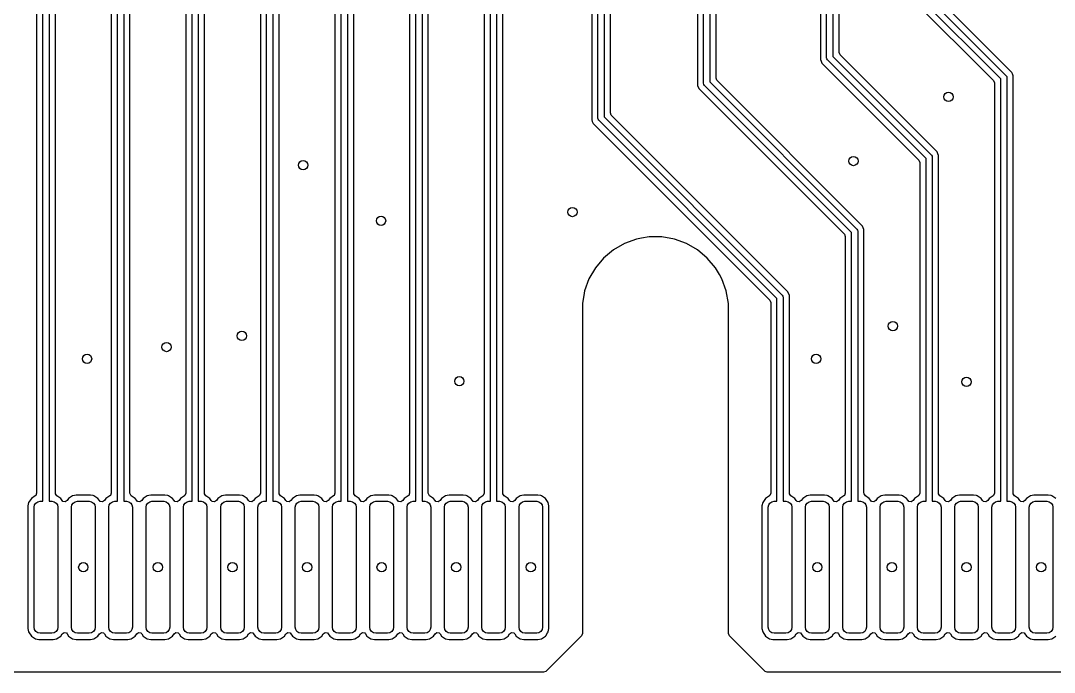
# Model space of a CAD drawing. Extents: x 114.9 to 199.6, y -137.1 to -76.7.
# Drawn here: x 155.62 to 172.25, y -137.15 to -126.67 of the extents above; entities that cross this region are included whole.
import ezdxf

# ---------------------------------------------------------------- set-up
doc = ezdxf.new("R2010")
doc.units = 0
doc.layers.add('BLACK', color=7, linetype='CONTINUOUS')

msp = doc.modelspace()

# ---------------------------------------------------------------- linework, layer by layer
at = {"layer": 'BLACK', "linetype": 'CONTINUOUS'}
for p, q in [((155.8795, -104.640065), (155.8795, -134.270767)), ((155.98, -134.4), (155.98, -104.67)), ((156.08, -104.69071), (156.08, -134.4)), ((156.1805, -134.270767), (156.1805, -104.752636)), ((157.0795, -105.290062), (157.0795, -134.270767)), ((157.18, -134.4), (157.18, -105.32)), ((157.28, -105.34071), (157.28, -134.4)), ((157.3805, -134.270767), (157.3805, -105.402635)), ((158.2795, -105.940062), (158.2795, -134.270767)), ((158.38, -134.4), (158.38, -105.97)), ((158.48, -105.99071), (158.48, -134.4)), ((158.5805, -134.270767), (158.5805, -106.052635)), ((159.4795, -106.520062), (159.4795, -134.270767)), ((159.58, -134.4), (159.58, -106.55)), ((159.68, -106.57071), (159.68, -134.4)), ((159.7805, -134.270767), (159.7805, -106.632635)), ((160.6795, -107.310061), (160.6795, -134.270767)), ((160.78, -134.4), (160.78, -107.34)), ((160.88, -107.36071), (160.88, -134.4)), ((160.9805, -134.270767), (160.9805, -107.422635)), ((161.8795, -108.130062), (161.8795, -134.270767)), ((161.98, -134.4), (161.98, -108.16)), ((162.08, -108.18071), (162.08, -134.4)), ((162.1805, -134.270767), (162.1805, -108.242636)), ((163.0795, -109.260062), (163.0795, -134.270767)), ((163.18, -134.4), (163.18, -109.29)), ((163.28, -109.31071), (163.28, -134.4)), ((163.3805, -134.270767), (163.3805, -109.372635)), ((164.8095, -109.350062), (164.8095, -128.269936)), ((164.91, -128.24), (164.91, -109.38)), ((165.01, -109.40071), (165.01, -128.21929)), ((168.4895, -109.340065), (168.4895, -127.299936)), ((168.59, -127.27), (168.59, -109.37)), ((168.69, -109.39071), (168.69, -127.249289)), ((165.1105, -128.157364), (165.1105, -109.462636)), ((166.5095, -109.440062), (166.5095, -127.709934)), ((166.61, -127.68), (166.61, -109.47)), ((166.71, -109.49071), (166.71, -127.659289)), ((166.8105, -127.597364), (166.8105, -109.552635)), ((168.7905, -127.187364), (168.7905, -109.452635)), ((170.11, -126.189289), (171.475356, -127.554645)), ((171.567588, -127.504749), (170.224852, -126.162012)), ((169.932413, -126.295254), (171.275148, -127.637987)), ((171.39, -127.61071), (170.024645, -126.245355)), ((168.804852, -127.222012), (168.7905, -127.187364)), ((170.367588, -128.784749), (168.804852, -127.222012)), ((168.4895, -127.299936), (168.49899, -127.322848)), ((168.49899, -127.322848), (168.512412, -127.355252)), ((168.512412, -127.355252), (168.512413, -127.355254)), ((168.512413, -127.355254), (170.075148, -128.917987)), ((168.593806, -127.289134), (168.59, -127.27)), ((168.604645, -127.305355), (168.593806, -127.289134)), ((170.19, -128.89071), (168.604645, -127.305355)), ((168.69, -127.249289), (170.275356, -128.834645)), ((171.475356, -127.554645), (171.486194, -127.570866)), ((171.577839, -127.529499), (171.567588, -127.504749)), ((171.57784, -127.529501), (171.577839, -127.529499)), ((171.590499, -127.560062), (171.57784, -127.529501)), ((166.5095, -127.709934), (166.509501, -127.709939)), ((166.509501, -127.709939), (166.51267, -127.717589)), ((166.51267, -127.717589), (166.512672, -127.717592)), ((166.512672, -127.717592), (166.532411, -127.76525)), ((166.613806, -127.699134), (166.61, -127.68)), ((166.624645, -127.715355), (166.613806, -127.699134)), ((168.99, -130.08071), (166.624645, -127.715355)), ((166.71, -127.659289), (169.075355, -130.024644)), ((166.824852, -127.632012), (166.8105, -127.597364)), ((169.167586, -129.974747), (166.824852, -127.632012)), ((171.275148, -127.637987), (171.2895, -127.672635)), ((171.2895, -127.672635), (171.2895, -134.270767)), ((171.39, -134.4), (171.39, -127.61071)), ((171.486194, -127.570866), (171.49, -127.59)), ((171.49, -127.59), (171.49, -134.4)), ((171.5905, -127.560066), (171.590499, -127.560062)), ((171.5905, -134.270767), (171.5905, -127.560066)), ((166.532411, -127.76525), (166.532414, -127.765255)), ((166.532414, -127.765255), (168.875148, -130.107987)), ((165.01, -128.21929), (167.875355, -131.084645)), ((165.124852, -128.192012), (165.1105, -128.157364)), ((167.967586, -131.034747), (165.124852, -128.192012)), ((164.8095, -128.269936), (164.81899, -128.292848)), ((164.81899, -128.292848), (164.832412, -128.325252)), ((164.832412, -128.325252), (164.832413, -128.325254)), ((164.832413, -128.325254), (167.675148, -131.167987)), ((164.913806, -128.259134), (164.91, -128.24)), ((164.924645, -128.275355), (164.913806, -128.259134)), ((167.79, -131.14071), (164.924645, -128.275355)), ((170.275356, -128.834645), (170.286194, -128.850866)), ((170.286194, -128.850866), (170.29, -128.87)), ((170.29, -128.87), (170.29, -134.4)), ((170.379042, -128.812404), (170.367588, -128.784749)), ((170.379043, -128.812407), (170.379042, -128.812404)), ((170.3905, -128.840064), (170.379043, -128.812407)), ((170.3905, -134.270767), (170.3905, -128.840064)), ((170.075148, -128.917987), (170.0895, -128.952635)), ((170.0895, -128.952635), (170.0895, -134.270767)), ((170.19, -134.4), (170.19, -128.89071)), ((169.075355, -130.024644), (169.086194, -130.040865)), ((169.086194, -130.040865), (169.086194, -130.040866)), ((169.086194, -130.040866), (169.09, -130.06)), ((169.167587, -129.974749), (169.167586, -129.974747)), ((169.190499, -130.030062), (169.167587, -129.974749)), ((169.1905, -130.030066), (169.190499, -130.030062)), ((169.1905, -134.270767), (169.1905, -130.030066)), ((165.529591, -130.185218), (165.336316, -130.255565)), ((165.529595, -130.185217), (165.529591, -130.185218)), ((165.529596, -130.185217), (165.529595, -130.185217)), ((165.610952, -130.170871), (165.529596, -130.185217)), ((165.732156, -130.1495), (165.610952, -130.170871)), ((165.732157, -130.1495), (165.732156, -130.1495)), ((165.937843, -130.1495), (165.732157, -130.1495)), ((166.140404, -130.185217), (165.937843, -130.1495)), ((166.140405, -130.185217), (166.140404, -130.185217)), ((166.140408, -130.185218), (166.140405, -130.185217)), ((166.333683, -130.255565), (166.140408, -130.185218)), ((168.875148, -130.107987), (168.8895, -130.142635)), ((168.8895, -130.142635), (168.8895, -134.270767)), ((168.99, -134.4), (168.99, -130.08071)), ((169.09, -130.06), (169.09, -134.4)), ((165.15819, -130.358405), (165.000621, -130.490621)), ((165.336308, -130.255569), (165.15819, -130.358405)), ((165.336316, -130.255565), (165.336308, -130.255569)), ((166.333691, -130.255569), (166.333683, -130.255565)), ((166.511809, -130.358405), (166.333691, -130.255569)), ((166.511813, -130.358408), (166.511809, -130.358405)), ((166.511814, -130.358409), (166.511813, -130.358408)), ((166.669379, -130.490621), (166.511814, -130.358409)), ((165.000621, -130.490621), (164.868405, -130.64819)), ((166.801591, -130.648186), (166.669379, -130.490621)), ((164.868405, -130.64819), (164.765569, -130.826308)), ((166.801594, -130.64819), (166.801591, -130.648186)), ((166.864386, -130.75695), (166.801594, -130.64819)), ((164.765565, -130.826316), (164.695218, -131.019591)), ((164.765569, -130.826308), (164.765565, -130.826316)), ((166.904434, -130.826315), (166.864386, -130.75695)), ((166.974783, -131.019596), (166.904434, -130.826315)), ((164.695217, -131.019596), (164.688903, -131.055405)), ((164.695218, -131.019591), (164.695217, -131.019595)), ((164.695217, -131.019595), (164.695217, -131.019596)), ((167.0105, -131.222157), (166.974783, -131.019596)), ((167.967587, -131.034749), (167.967586, -131.034747)), ((167.990499, -131.090062), (167.967587, -131.034749)), ((164.688903, -131.055405), (164.6595, -131.222156)), ((167.675148, -131.167987), (167.6895, -131.202635)), ((167.6895, -131.202635), (167.6895, -134.270767)), ((167.79, -134.4), (167.79, -131.14071)), ((167.875355, -131.084645), (167.886194, -131.100866)), ((167.886194, -131.100866), (167.89, -131.12)), ((167.89, -131.12), (167.89, -134.4)), ((167.9905, -131.090066), (167.990499, -131.090062)), ((167.9905, -134.270767), (167.9905, -131.090066)), ((164.6595, -131.222156), (164.6595, -136.525943)), ((167.0105, -131.222163), (167.0105, -131.222157)), ((167.0105, -136.525943), (167.0105, -131.222163)), ((155.79405, -134.354052), (155.750843, -134.418718)), ((155.857723, -134.311509), (155.79405, -134.354052)), ((155.865148, -134.305415), (155.857723, -134.311509)), ((155.8795, -134.270767), (155.865148, -134.305415)), ((156.181442, -134.280327), (156.1805, -134.270767)), ((156.202277, -134.311509), (156.181442, -134.280327)), ((156.265948, -134.354051), (156.202277, -134.311509)), ((156.289258, -134.388938), (156.265948, -134.354051)), ((156.394051, -134.354051), (156.370742, -134.388938)), ((156.458717, -134.310844), (156.394051, -134.354051)), ((156.458719, -134.310843), (156.458717, -134.310844)), ((156.45872, -134.310843), (156.458719, -134.310843)), ((156.486011, -134.305415), (156.45872, -134.310843)), ((156.515748, -134.2995), (156.486011, -134.305415)), ((156.744251, -134.2995), (156.515748, -134.2995)), ((156.744255, -134.2995), (156.744251, -134.2995)), ((156.789875, -134.308574), (156.744255, -134.2995)), ((156.801281, -134.310843), (156.789875, -134.308574)), ((156.865947, -134.35405), (156.801281, -134.310843)), ((156.889258, -134.388938), (156.865947, -134.35405)), ((156.994051, -134.354051), (156.970742, -134.388938)), ((157.057723, -134.311509), (156.994051, -134.354051)), ((157.065148, -134.305415), (157.057723, -134.311509)), ((157.0795, -134.270767), (157.065148, -134.305415)), ((157.381442, -134.280327), (157.3805, -134.270767)), ((157.402277, -134.311509), (157.381442, -134.280327)), ((157.465948, -134.354051), (157.402277, -134.311509)), ((157.489258, -134.388938), (157.465948, -134.354051)), ((157.594051, -134.354051), (157.570742, -134.388938)), ((157.658717, -134.310844), (157.594051, -134.354051)), ((157.658719, -134.310843), (157.658717, -134.310844)), ((157.65872, -134.310843), (157.658719, -134.310843)), ((157.686011, -134.305415), (157.65872, -134.310843)), ((157.715748, -134.2995), (157.686011, -134.305415)), ((157.944251, -134.2995), (157.715748, -134.2995)), ((157.944255, -134.2995), (157.944251, -134.2995)), ((157.989875, -134.308574), (157.944255, -134.2995)), ((158.001281, -134.310843), (157.989875, -134.308574)), ((158.065947, -134.35405), (158.001281, -134.310843)), ((158.089258, -134.388938), (158.065947, -134.35405)), ((158.194051, -134.354051), (158.170742, -134.388938)), ((158.257723, -134.311509), (158.194051, -134.354051)), ((158.265148, -134.305415), (158.257723, -134.311509)), ((158.2795, -134.270767), (158.265148, -134.305415)), ((158.581442, -134.280327), (158.5805, -134.270767)), ((158.602277, -134.311509), (158.581442, -134.280327)), ((158.665948, -134.354051), (158.602277, -134.311509)), ((158.689258, -134.388938), (158.665948, -134.354051)), ((158.794051, -134.354051), (158.770742, -134.388938)), ((158.858717, -134.310844), (158.794051, -134.354051)), ((158.858719, -134.310843), (158.858717, -134.310844)), ((158.85872, -134.310843), (158.858719, -134.310843)), ((158.886011, -134.305415), (158.85872, -134.310843)), ((158.915748, -134.2995), (158.886011, -134.305415)), ((159.144251, -134.2995), (158.915748, -134.2995)), ((159.144255, -134.2995), (159.144251, -134.2995)), ((159.189875, -134.308574), (159.144255, -134.2995)), ((159.201281, -134.310843), (159.189875, -134.308574)), ((159.265947, -134.35405), (159.201281, -134.310843)), ((159.289258, -134.388938), (159.265947, -134.35405)), ((159.394051, -134.354051), (159.370742, -134.388938)), ((159.457723, -134.311509), (159.394051, -134.354051)), ((159.465148, -134.305415), (159.457723, -134.311509)), ((159.4795, -134.270767), (159.465148, -134.305415)), ((159.781442, -134.280327), (159.7805, -134.270767)), ((159.802277, -134.311509), (159.781442, -134.280327)), ((159.865948, -134.354051), (159.802277, -134.311509)), ((159.889258, -134.388938), (159.865948, -134.354051)), ((159.994051, -134.354051), (159.970742, -134.388938)), ((160.058717, -134.310844), (159.994051, -134.354051)), ((160.058719, -134.310843), (160.058717, -134.310844)), ((160.05872, -134.310843), (160.058719, -134.310843)), ((160.086011, -134.305415), (160.05872, -134.310843)), ((160.115748, -134.2995), (160.086011, -134.305415)), ((160.344251, -134.2995), (160.115748, -134.2995)), ((160.344255, -134.2995), (160.344251, -134.2995)), ((160.389875, -134.308574), (160.344255, -134.2995)), ((160.401281, -134.310843), (160.389875, -134.308574)), ((160.465947, -134.35405), (160.401281, -134.310843)), ((160.489258, -134.388938), (160.465947, -134.35405)), ((160.594051, -134.354051), (160.570742, -134.388938)), ((160.657723, -134.311509), (160.594051, -134.354051)), ((160.665148, -134.305415), (160.657723, -134.311509)), ((160.6795, -134.270767), (160.665148, -134.305415)), ((160.981442, -134.280327), (160.9805, -134.270767)), ((161.002277, -134.311509), (160.981442, -134.280327)), ((161.065948, -134.354051), (161.002277, -134.311509)), ((161.089258, -134.388938), (161.065948, -134.354051)), ((161.194051, -134.354051), (161.170742, -134.388938)), ((161.258717, -134.310844), (161.194051, -134.354051)), ((161.258719, -134.310843), (161.258717, -134.310844)), ((161.25872, -134.310843), (161.258719, -134.310843)), ((161.286011, -134.305415), (161.25872, -134.310843)), ((161.315748, -134.2995), (161.286011, -134.305415)), ((161.544251, -134.2995), (161.315748, -134.2995)), ((161.544255, -134.2995), (161.544251, -134.2995)), ((161.589875, -134.308574), (161.544255, -134.2995)), ((161.601281, -134.310843), (161.589875, -134.308574)), ((161.665947, -134.35405), (161.601281, -134.310843)), ((161.689258, -134.388938), (161.665947, -134.35405)), ((161.794051, -134.354051), (161.770742, -134.388938)), ((161.857723, -134.311509), (161.794051, -134.354051)), ((161.865148, -134.305415), (161.857723, -134.311509)), ((161.8795, -134.270767), (161.865148, -134.305415)), ((162.181442, -134.280327), (162.1805, -134.270767)), ((162.202277, -134.311509), (162.181442, -134.280327)), ((162.265948, -134.354051), (162.202277, -134.311509)), ((162.289258, -134.388938), (162.265948, -134.354051)), ((162.394051, -134.354051), (162.370742, -134.388938)), ((162.458717, -134.310844), (162.394051, -134.354051)), ((162.458719, -134.310843), (162.458717, -134.310844)), ((162.45872, -134.310843), (162.458719, -134.310843)), ((162.486011, -134.305415), (162.45872, -134.310843)), ((162.515748, -134.2995), (162.486011, -134.305415)), ((162.744251, -134.2995), (162.515748, -134.2995)), ((162.744255, -134.2995), (162.744251, -134.2995)), ((162.789875, -134.308574), (162.744255, -134.2995)), ((162.801281, -134.310843), (162.789875, -134.308574)), ((162.865947, -134.35405), (162.801281, -134.310843)), ((162.889258, -134.388938), (162.865947, -134.35405)), ((162.994051, -134.354051), (162.970742, -134.388938)), ((163.057723, -134.311509), (162.994051, -134.354051)), ((163.065148, -134.305415), (163.057723, -134.311509)), ((163.0795, -134.270767), (163.065148, -134.305415)), ((163.381442, -134.280327), (163.3805, -134.270767)), ((163.402277, -134.311509), (163.381442, -134.280327)), ((163.465948, -134.354051), (163.402277, -134.311509)), ((163.489258, -134.388938), (163.465948, -134.354051)), ((163.594051, -134.354051), (163.570742, -134.388938)), ((163.658717, -134.310844), (163.594051, -134.354051)), ((163.658719, -134.310843), (163.658717, -134.310844)), ((163.65872, -134.310843), (163.658719, -134.310843)), ((163.686011, -134.305415), (163.65872, -134.310843)), ((163.715748, -134.2995), (163.686011, -134.305415)), ((163.944251, -134.2995), (163.715748, -134.2995)), ((163.944255, -134.2995), (163.944251, -134.2995)), ((163.989875, -134.308574), (163.944255, -134.2995)), ((164.001281, -134.310843), (163.989875, -134.308574)), ((164.065947, -134.35405), (164.001281, -134.310843)), ((164.065948, -134.354052), (164.065947, -134.35405)), ((164.109157, -134.41872), (164.065948, -134.354052)), ((167.60405, -134.354052), (167.560843, -134.418718)), ((167.667723, -134.311509), (167.60405, -134.354052)), ((167.675148, -134.305415), (167.667723, -134.311509)), ((167.6895, -134.270767), (167.675148, -134.305415)), ((167.991442, -134.280327), (167.9905, -134.270767)), ((168.012277, -134.311509), (167.991442, -134.280327)), ((168.075948, -134.354051), (168.012277, -134.311509)), ((168.099258, -134.388938), (168.075948, -134.354051)), ((168.204051, -134.354051), (168.180742, -134.388938)), ((168.268717, -134.310844), (168.204051, -134.354051)), ((168.268719, -134.310843), (168.268717, -134.310844)), ((168.26872, -134.310843), (168.268719, -134.310843)), ((168.296011, -134.305415), (168.26872, -134.310843)), ((168.325748, -134.2995), (168.296011, -134.305415)), ((168.554251, -134.2995), (168.325748, -134.2995)), ((168.554255, -134.2995), (168.554251, -134.2995)), ((168.599875, -134.308574), (168.554255, -134.2995)), ((168.611281, -134.310843), (168.599875, -134.308574)), ((168.675947, -134.35405), (168.611281, -134.310843)), ((168.699258, -134.388938), (168.675947, -134.35405)), ((168.804051, -134.354051), (168.780742, -134.388938)), ((168.867723, -134.311509), (168.804051, -134.354051)), ((168.875148, -134.305415), (168.867723, -134.311509)), ((168.8895, -134.270767), (168.875148, -134.305415)), ((169.191442, -134.280327), (169.1905, -134.270767)), ((169.212277, -134.311509), (169.191442, -134.280327)), ((169.275948, -134.354051), (169.212277, -134.311509)), ((169.299258, -134.388938), (169.275948, -134.354051)), ((169.404051, -134.354051), (169.380742, -134.388938)), ((169.468717, -134.310844), (169.404051, -134.354051)), ((169.468719, -134.310843), (169.468717, -134.310844)), ((169.46872, -134.310843), (169.468719, -134.310843)), ((169.496011, -134.305415), (169.46872, -134.310843)), ((169.525748, -134.2995), (169.496011, -134.305415)), ((169.754251, -134.2995), (169.525748, -134.2995)), ((169.754255, -134.2995), (169.754251, -134.2995)), ((169.799875, -134.308574), (169.754255, -134.2995)), ((169.811281, -134.310843), (169.799875, -134.308574)), ((169.875947, -134.35405), (169.811281, -134.310843)), ((169.899258, -134.388938), (169.875947, -134.35405)), ((170.004051, -134.354051), (169.980742, -134.388938)), ((170.067723, -134.311509), (170.004051, -134.354051)), ((170.075148, -134.305415), (170.067723, -134.311509)), ((170.0895, -134.270767), (170.075148, -134.305415)), ((170.391442, -134.280327), (170.3905, -134.270767)), ((170.412277, -134.311509), (170.391442, -134.280327)), ((170.475948, -134.354051), (170.412277, -134.311509)), ((170.499258, -134.388938), (170.475948, -134.354051)), ((170.604051, -134.354051), (170.580742, -134.388938)), ((170.668717, -134.310844), (170.604051, -134.354051)), ((170.668719, -134.310843), (170.668717, -134.310844)), ((170.66872, -134.310843), (170.668719, -134.310843)), ((170.696011, -134.305415), (170.66872, -134.310843)), ((170.725748, -134.2995), (170.696011, -134.305415)), ((170.954251, -134.2995), (170.725748, -134.2995)), ((170.954255, -134.2995), (170.954251, -134.2995)), ((170.999875, -134.308574), (170.954255, -134.2995)), ((171.011281, -134.310843), (170.999875, -134.308574)), ((171.075947, -134.35405), (171.011281, -134.310843)), ((171.099258, -134.388938), (171.075947, -134.35405)), ((171.204051, -134.354051), (171.180742, -134.388938)), ((171.267723, -134.311509), (171.204051, -134.354051)), ((171.275148, -134.305415), (171.267723, -134.311509)), ((171.2895, -134.270767), (171.275148, -134.305415)), ((171.591442, -134.280327), (171.5905, -134.270767)), ((171.612277, -134.311509), (171.591442, -134.280327)), ((171.675948, -134.354051), (171.612277, -134.311509)), ((171.699258, -134.388938), (171.675948, -134.354051)), ((171.804051, -134.354051), (171.780742, -134.388938)), ((171.868717, -134.310844), (171.804051, -134.354051)), ((171.868719, -134.310843), (171.868717, -134.310844)), ((171.86872, -134.310843), (171.868719, -134.310843)), ((171.896011, -134.305415), (171.86872, -134.310843)), ((171.925748, -134.2995), (171.896011, -134.305415)), ((172.154251, -134.2995), (171.925748, -134.2995)), ((172.154255, -134.2995), (172.154251, -134.2995)), ((172.199875, -134.308574), (172.154255, -134.2995)), ((172.211281, -134.310843), (172.199875, -134.308574)), ((172.275947, -134.35405), (172.211281, -134.310843)), ((155.750843, -134.41872), (155.7395, -134.475745)), ((155.7395, -134.475745), (155.7395, -134.475746)), ((155.7395, -134.475746), (155.7395, -134.475748)), ((155.7395, -134.475748), (155.7395, -136.444251)), ((155.750843, -134.418718), (155.750843, -134.41872)), ((155.84, -134.495), (155.847231, -134.458645)), ((155.84, -136.425), (155.84, -134.495)), ((155.847231, -134.458645), (155.867825, -134.427825)), ((155.867825, -134.427825), (155.898645, -134.407231)), ((155.898645, -134.407231), (155.935, -134.4)), ((155.935, -134.4), (155.98, -134.4)), ((156.08, -134.4), (156.125, -134.4)), ((156.125, -134.4), (156.161355, -134.407231)), ((156.161355, -134.407231), (156.192175, -134.427825)), ((156.192175, -134.427825), (156.212769, -134.458645)), ((156.212769, -134.458645), (156.22, -134.495)), ((156.22, -134.495), (156.22, -136.425)), ((156.302777, -134.402457), (156.289258, -134.388938)), ((156.33956, -134.409773), (156.302777, -134.402457)), ((156.370742, -134.388938), (156.33956, -134.409773)), ((156.44, -134.495), (156.447231, -134.458645)), ((156.44, -136.425), (156.44, -134.495)), ((156.447231, -134.458645), (156.467825, -134.427825)), ((156.467825, -134.427825), (156.498645, -134.407231)), ((156.498645, -134.407231), (156.535, -134.4)), ((156.535, -134.4), (156.725, -134.4)), ((156.725, -134.4), (156.761355, -134.407231)), ((156.761355, -134.407231), (156.792175, -134.427825)), ((156.792175, -134.427825), (156.812769, -134.458645)), ((156.812769, -134.458645), (156.82, -134.495)), ((156.82, -134.495), (156.82, -136.425)), ((156.902777, -134.402457), (156.889258, -134.388938)), ((156.93956, -134.409773), (156.902777, -134.402457)), ((156.970742, -134.388938), (156.93956, -134.409773)), ((157.04, -134.495), (157.047231, -134.458645)), ((157.04, -136.425), (157.04, -134.495)), ((157.047231, -134.458645), (157.067825, -134.427825)), ((157.067825, -134.427825), (157.098645, -134.407231)), ((157.098645, -134.407231), (157.135, -134.4)), ((157.135, -134.4), (157.18, -134.4)), ((157.28, -134.4), (157.325, -134.4)), ((157.325, -134.4), (157.361355, -134.407231)), ((157.361355, -134.407231), (157.392175, -134.427825)), ((157.392175, -134.427825), (157.412769, -134.458645)), ((157.412769, -134.458645), (157.42, -134.495)), ((157.42, -134.495), (157.42, -136.425)), ((157.502777, -134.402457), (157.489258, -134.388938)), ((157.53956, -134.409773), (157.502777, -134.402457)), ((157.570742, -134.388938), (157.53956, -134.409773)), ((157.64, -134.495), (157.647231, -134.458645)), ((157.64, -136.425), (157.64, -134.495)), ((157.647231, -134.458645), (157.667825, -134.427825)), ((157.667825, -134.427825), (157.698645, -134.407231)), ((157.698645, -134.407231), (157.735, -134.4)), ((157.735, -134.4), (157.925, -134.4)), ((157.925, -134.4), (157.961355, -134.407231)), ((157.961355, -134.407231), (157.992175, -134.427825)), ((157.992175, -134.427825), (158.012769, -134.458645)), ((158.012769, -134.458645), (158.02, -134.495)), ((158.02, -134.495), (158.02, -136.425)), ((158.102777, -134.402457), (158.089258, -134.388938)), ((158.13956, -134.409773), (158.102777, -134.402457)), ((158.170742, -134.388938), (158.13956, -134.409773)), ((158.24, -134.495), (158.247231, -134.458645)), ((158.24, -136.425), (158.24, -134.495)), ((158.247231, -134.458645), (158.267825, -134.427825)), ((158.267825, -134.427825), (158.298645, -134.407231)), ((158.298645, -134.407231), (158.335, -134.4)), ((158.335, -134.4), (158.38, -134.4)), ((158.48, -134.4), (158.525, -134.4)), ((158.525, -134.4), (158.561355, -134.407231)), ((158.561355, -134.407231), (158.592175, -134.427825)), ((158.592175, -134.427825), (158.612769, -134.458645)), ((158.612769, -134.458645), (158.62, -134.495)), ((158.62, -134.495), (158.62, -136.425)), ((158.702777, -134.402457), (158.689258, -134.388938)), ((158.73956, -134.409773), (158.702777, -134.402457)), ((158.770742, -134.388938), (158.73956, -134.409773)), ((158.84, -134.495), (158.847231, -134.458645)), ((158.84, -136.425), (158.84, -134.495)), ((158.847231, -134.458645), (158.867825, -134.427825)), ((158.867825, -134.427825), (158.898645, -134.407231)), ((158.898645, -134.407231), (158.935, -134.4)), ((158.935, -134.4), (159.125, -134.4)), ((159.125, -134.4), (159.161355, -134.407231)), ((159.161355, -134.407231), (159.192175, -134.427825)), ((159.192175, -134.427825), (159.212769, -134.458645)), ((159.212769, -134.458645), (159.22, -134.495)), ((159.22, -134.495), (159.22, -136.425)), ((159.302777, -134.402457), (159.289258, -134.388938)), ((159.33956, -134.409773), (159.302777, -134.402457)), ((159.370742, -134.388938), (159.33956, -134.409773)), ((159.44, -134.495), (159.447231, -134.458645)), ((159.44, -136.425), (159.44, -134.495)), ((159.447231, -134.458645), (159.467825, -134.427825)), ((159.467825, -134.427825), (159.498645, -134.407231)), ((159.498645, -134.407231), (159.535, -134.4)), ((159.535, -134.4), (159.58, -134.4)), ((159.68, -134.4), (159.725, -134.4)), ((159.725, -134.4), (159.761355, -134.407231)), ((159.761355, -134.407231), (159.792175, -134.427825)), ((159.792175, -134.427825), (159.812769, -134.458645)), ((159.812769, -134.458645), (159.82, -134.495)), ((159.82, -134.495), (159.82, -136.425)), ((159.902777, -134.402457), (159.889258, -134.388938)), ((159.93956, -134.409773), (159.902777, -134.402457)), ((159.970742, -134.388938), (159.93956, -134.409773)), ((160.04, -134.495), (160.047231, -134.458645)), ((160.04, -136.425), (160.04, -134.495)), ((160.047231, -134.458645), (160.067825, -134.427825)), ((160.067825, -134.427825), (160.098645, -134.407231)), ((160.098645, -134.407231), (160.135, -134.4)), ((160.135, -134.4), (160.325, -134.4)), ((160.325, -134.4), (160.361355, -134.407231)), ((160.361355, -134.407231), (160.392175, -134.427825)), ((160.392175, -134.427825), (160.412769, -134.458645)), ((160.412769, -134.458645), (160.42, -134.495)), ((160.42, -134.495), (160.42, -136.425)), ((160.502777, -134.402457), (160.489258, -134.388938)), ((160.53956, -134.409773), (160.502777, -134.402457)), ((160.570742, -134.388938), (160.53956, -134.409773)), ((160.64, -134.495), (160.647231, -134.458645)), ((160.64, -136.425), (160.64, -134.495)), ((160.647231, -134.458645), (160.667825, -134.427825)), ((160.667825, -134.427825), (160.698645, -134.407231)), ((160.698645, -134.407231), (160.735, -134.4)), ((160.735, -134.4), (160.78, -134.4)), ((160.88, -134.4), (160.925, -134.4)), ((160.925, -134.4), (160.961355, -134.407231)), ((160.961355, -134.407231), (160.992175, -134.427825)), ((160.992175, -134.427825), (161.012769, -134.458645)), ((161.012769, -134.458645), (161.02, -134.495)), ((161.02, -134.495), (161.02, -136.425)), ((161.102777, -134.402457), (161.089258, -134.388938)), ((161.13956, -134.409773), (161.102777, -134.402457)), ((161.170742, -134.388938), (161.13956, -134.409773)), ((161.24, -134.495), (161.247231, -134.458645)), ((161.24, -136.425), (161.24, -134.495)), ((161.247231, -134.458645), (161.267825, -134.427825)), ((161.267825, -134.427825), (161.298645, -134.407231)), ((161.298645, -134.407231), (161.335, -134.4)), ((161.335, -134.4), (161.525, -134.4)), ((161.525, -134.4), (161.561355, -134.407231)), ((161.561355, -134.407231), (161.592175, -134.427825)), ((161.592175, -134.427825), (161.612769, -134.458645)), ((161.612769, -134.458645), (161.62, -134.495)), ((161.62, -134.495), (161.62, -136.425)), ((161.702777, -134.402457), (161.689258, -134.388938)), ((161.73956, -134.409773), (161.702777, -134.402457)), ((161.770742, -134.388938), (161.73956, -134.409773)), ((161.84, -134.495), (161.847231, -134.458645)), ((161.84, -136.425), (161.84, -134.495)), ((161.847231, -134.458645), (161.867825, -134.427825)), ((161.867825, -134.427825), (161.898645, -134.407231)), ((161.898645, -134.407231), (161.935, -134.4)), ((161.935, -134.4), (161.98, -134.4)), ((162.08, -134.4), (162.125, -134.4)), ((162.125, -134.4), (162.161355, -134.407231)), ((162.161355, -134.407231), (162.192175, -134.427825)), ((162.192175, -134.427825), (162.212769, -134.458645)), ((162.212769, -134.458645), (162.22, -134.495)), ((162.22, -134.495), (162.22, -136.425)), ((162.302777, -134.402457), (162.289258, -134.388938)), ((162.33956, -134.409773), (162.302777, -134.402457)), ((162.370742, -134.388938), (162.33956, -134.409773)), ((162.44, -134.495), (162.447231, -134.458645)), ((162.44, -136.425), (162.44, -134.495)), ((162.447231, -134.458645), (162.467825, -134.427825)), ((162.467825, -134.427825), (162.498645, -134.407231)), ((162.498645, -134.407231), (162.535, -134.4)), ((162.535, -134.4), (162.725, -134.4)), ((162.725, -134.4), (162.761355, -134.407231)), ((162.761355, -134.407231), (162.792175, -134.427825)), ((162.792175, -134.427825), (162.812769, -134.458645)), ((162.812769, -134.458645), (162.82, -134.495)), ((162.82, -134.495), (162.82, -136.425)), ((162.902777, -134.402457), (162.889258, -134.388938)), ((162.93956, -134.409773), (162.902777, -134.402457)), ((162.970742, -134.388938), (162.93956, -134.409773)), ((163.04, -134.495), (163.047231, -134.458645)), ((163.04, -136.425), (163.04, -134.495)), ((163.047231, -134.458645), (163.067825, -134.427825)), ((163.067825, -134.427825), (163.098645, -134.407231)), ((163.098645, -134.407231), (163.135, -134.4)), ((163.135, -134.4), (163.18, -134.4)), ((163.28, -134.4), (163.325, -134.4)), ((163.325, -134.4), (163.361355, -134.407231)), ((163.361355, -134.407231), (163.392175, -134.427825)), ((163.392175, -134.427825), (163.412769, -134.458645)), ((163.412769, -134.458645), (163.42, -134.495)), ((163.42, -134.495), (163.42, -136.425)), ((163.502777, -134.402457), (163.489258, -134.388938)), ((163.53956, -134.409773), (163.502777, -134.402457)), ((163.570742, -134.388938), (163.53956, -134.409773)), ((163.64, -134.495), (163.647231, -134.458645)), ((163.64, -136.425), (163.64, -134.495)), ((163.647231, -134.458645), (163.667825, -134.427825)), ((163.667825, -134.427825), (163.698645, -134.407231)), ((163.698645, -134.407231), (163.735, -134.4)), ((163.735, -134.4), (163.925, -134.4)), ((163.925, -134.4), (163.961355, -134.407231)), ((163.961355, -134.407231), (163.992175, -134.427825)), ((163.992175, -134.427825), (164.012769, -134.458645)), ((164.012769, -134.458645), (164.02, -134.495)), ((164.02, -134.495), (164.02, -136.425)), ((164.120499, -134.475746), (164.109157, -134.41872)), ((164.1205, -136.444255), (164.120499, -134.475746)), ((167.560843, -134.41872), (167.5495, -134.475745)), ((167.5495, -134.475745), (167.5495, -134.475746)), ((167.5495, -134.475746), (167.5495, -134.475748)), ((167.5495, -134.475748), (167.5495, -136.444251)), ((167.560843, -134.418718), (167.560843, -134.41872)), ((167.65, -134.495), (167.657231, -134.458645)), ((167.65, -136.425), (167.65, -134.495)), ((167.657231, -134.458645), (167.677825, -134.427825)), ((167.677825, -134.427825), (167.708645, -134.407231)), ((167.708645, -134.407231), (167.745, -134.4)), ((167.745, -134.4), (167.79, -134.4)), ((167.89, -134.4), (167.935, -134.4)), ((167.935, -134.4), (167.971355, -134.407231)), ((167.971355, -134.407231), (168.002175, -134.427825)), ((168.002175, -134.427825), (168.022769, -134.458645)), ((168.022769, -134.458645), (168.03, -134.495)), ((168.03, -134.495), (168.03, -136.425)), ((168.112777, -134.402457), (168.099258, -134.388938)), ((168.14956, -134.409773), (168.112777, -134.402457)), ((168.180742, -134.388938), (168.14956, -134.409773)), ((168.25, -134.495), (168.257231, -134.458645)), ((168.25, -136.425), (168.25, -134.495)), ((168.257231, -134.458645), (168.277825, -134.427825)), ((168.277825, -134.427825), (168.308645, -134.407231)), ((168.308645, -134.407231), (168.345, -134.4)), ((168.345, -134.4), (168.535, -134.4)), ((168.535, -134.4), (168.571355, -134.407231)), ((168.571355, -134.407231), (168.602175, -134.427825)), ((168.602175, -134.427825), (168.622769, -134.458645)), ((168.622769, -134.458645), (168.63, -134.495)), ((168.63, -134.495), (168.63, -136.425)), ((168.712777, -134.402457), (168.699258, -134.388938)), ((168.74956, -134.409773), (168.712777, -134.402457)), ((168.780742, -134.388938), (168.74956, -134.409773)), ((168.85, -134.495), (168.857231, -134.458645)), ((168.85, -136.425), (168.85, -134.495)), ((168.857231, -134.458645), (168.877825, -134.427825)), ((168.877825, -134.427825), (168.908645, -134.407231)), ((168.908645, -134.407231), (168.945, -134.4)), ((168.945, -134.4), (168.99, -134.4)), ((169.09, -134.4), (169.135, -134.4)), ((169.135, -134.4), (169.171355, -134.407231)), ((169.171355, -134.407231), (169.202175, -134.427825)), ((169.202175, -134.427825), (169.222769, -134.458645)), ((169.222769, -134.458645), (169.23, -134.495)), ((169.23, -134.495), (169.23, -136.425)), ((169.312777, -134.402457), (169.299258, -134.388938)), ((169.34956, -134.409773), (169.312777, -134.402457)), ((169.380742, -134.388938), (169.34956, -134.409773)), ((169.45, -134.495), (169.457231, -134.458645)), ((169.45, -136.425), (169.45, -134.495)), ((169.457231, -134.458645), (169.477825, -134.427825)), ((169.477825, -134.427825), (169.508645, -134.407231)), ((169.508645, -134.407231), (169.545, -134.4)), ((169.545, -134.4), (169.735, -134.4)), ((169.735, -134.4), (169.771355, -134.407231)), ((169.771355, -134.407231), (169.802175, -134.427825)), ((169.802175, -134.427825), (169.822769, -134.458645)), ((169.822769, -134.458645), (169.83, -134.495)), ((169.83, -134.495), (169.83, -136.425)), ((169.912777, -134.402457), (169.899258, -134.388938)), ((169.94956, -134.409773), (169.912777, -134.402457)), ((169.980742, -134.388938), (169.94956, -134.409773)), ((170.05, -134.495), (170.057231, -134.458645)), ((170.05, -136.425), (170.05, -134.495)), ((170.057231, -134.458645), (170.077825, -134.427825)), ((170.077825, -134.427825), (170.108645, -134.407231)), ((170.108645, -134.407231), (170.145, -134.4)), ((170.145, -134.4), (170.19, -134.4)), ((170.29, -134.4), (170.335, -134.4)), ((170.335, -134.4), (170.371355, -134.407231)), ((170.371355, -134.407231), (170.402175, -134.427825)), ((170.402175, -134.427825), (170.422769, -134.458645)), ((170.422769, -134.458645), (170.43, -134.495)), ((170.43, -134.495), (170.43, -136.425)), ((170.512777, -134.402457), (170.499258, -134.388938)), ((170.54956, -134.409773), (170.512777, -134.402457)), ((170.580742, -134.388938), (170.54956, -134.409773)), ((170.65, -134.495), (170.657231, -134.458645)), ((170.65, -136.425), (170.65, -134.495)), ((170.657231, -134.458645), (170.677825, -134.427825)), ((170.677825, -134.427825), (170.708645, -134.407231)), ((170.708645, -134.407231), (170.745, -134.4)), ((170.745, -134.4), (170.935, -134.4)), ((170.935, -134.4), (170.971355, -134.407231)), ((170.971355, -134.407231), (171.002175, -134.427825)), ((171.002175, -134.427825), (171.022769, -134.458645)), ((171.022769, -134.458645), (171.03, -134.495)), ((171.03, -134.495), (171.03, -136.425)), ((171.112777, -134.402457), (171.099258, -134.388938)), ((171.14956, -134.409773), (171.112777, -134.402457)), ((171.180742, -134.388938), (171.14956, -134.409773)), ((171.25, -134.495), (171.257231, -134.458645)), ((171.25, -136.425), (171.25, -134.495)), ((171.257231, -134.458645), (171.277825, -134.427825)), ((171.277825, -134.427825), (171.308645, -134.407231)), ((171.308645, -134.407231), (171.345, -134.4)), ((171.345, -134.4), (171.39, -134.4)), ((171.49, -134.4), (171.535, -134.4)), ((171.535, -134.4), (171.571355, -134.407231)), ((171.571355, -134.407231), (171.602175, -134.427825)), ((171.602175, -134.427825), (171.622769, -134.458645)), ((171.622769, -134.458645), (171.63, -134.495)), ((171.63, -134.495), (171.63, -136.425)), ((171.712777, -134.402457), (171.699258, -134.388938)), ((171.74956, -134.409773), (171.712777, -134.402457)), ((171.780742, -134.388938), (171.74956, -134.409773)), ((171.85, -134.495), (171.857231, -134.458645)), ((171.85, -136.425), (171.85, -134.495)), ((171.857231, -134.458645), (171.877825, -134.427825)), ((171.877825, -134.427825), (171.908645, -134.407231)), ((171.908645, -134.407231), (171.945, -134.4)), ((171.945, -134.4), (172.135, -134.4)), ((172.135, -134.4), (172.171355, -134.407231)), ((172.171355, -134.407231), (172.202175, -134.427825)), ((172.202175, -134.427825), (172.222769, -134.458645)), ((172.222769, -134.458645), (172.23, -134.495)), ((172.23, -134.495), (172.23, -136.425)), ((155.7395, -136.444251), (155.739501, -136.444254)), ((155.739501, -136.444254), (155.750843, -136.50128)), ((155.750843, -136.50128), (155.750843, -136.501281)), ((155.750843, -136.501281), (155.750844, -136.501282)), ((155.750844, -136.501282), (155.794052, -136.565949)), ((155.847231, -136.461355), (155.84, -136.425)), ((155.867825, -136.492175), (155.847231, -136.461355)), ((155.898645, -136.512769), (155.867825, -136.492175)), ((155.935, -136.52), (155.898645, -136.512769)), ((156.125, -136.52), (155.935, -136.52)), ((156.161355, -136.512769), (156.125, -136.52)), ((156.192175, -136.492175), (156.161355, -136.512769)), ((156.212769, -136.461355), (156.192175, -136.492175)), ((156.22, -136.425), (156.212769, -136.461355)), ((156.265948, -136.565948), (156.289257, -136.531061)), ((156.289257, -136.531061), (156.320438, -136.510226)), ((156.320438, -136.510226), (156.35722, -136.517541)), ((156.35722, -136.517541), (156.370741, -136.531061)), ((156.370741, -136.531061), (156.394052, -136.565949)), ((156.447231, -136.461355), (156.44, -136.425)), ((156.467825, -136.492175), (156.447231, -136.461355)), ((156.498645, -136.512769), (156.467825, -136.492175)), ((156.535, -136.52), (156.498645, -136.512769)), ((156.725, -136.52), (156.535, -136.52)), ((156.761355, -136.512769), (156.725, -136.52)), ((156.792175, -136.492175), (156.761355, -136.512769)), ((156.812769, -136.461355), (156.792175, -136.492175)), ((156.82, -136.425), (156.812769, -136.461355)), ((156.865948, -136.565948), (156.889257, -136.531061)), ((156.889257, -136.531061), (156.920438, -136.510226)), ((156.920438, -136.510226), (156.95722, -136.517541)), ((156.95722, -136.517541), (156.970741, -136.531061)), ((156.970741, -136.531061), (156.994052, -136.565949)), ((157.047231, -136.461355), (157.04, -136.425)), ((157.067825, -136.492175), (157.047231, -136.461355)), ((157.098645, -136.512769), (157.067825, -136.492175)), ((157.135, -136.52), (157.098645, -136.512769)), ((157.325, -136.52), (157.135, -136.52)), ((157.361355, -136.512769), (157.325, -136.52)), ((157.392175, -136.492175), (157.361355, -136.512769)), ((157.412769, -136.461355), (157.392175, -136.492175)), ((157.42, -136.425), (157.412769, -136.461355)), ((157.465948, -136.565948), (157.489257, -136.531061)), ((157.489257, -136.531061), (157.520438, -136.510226)), ((157.520438, -136.510226), (157.55722, -136.517541)), ((157.55722, -136.517541), (157.570741, -136.531061)), ((157.570741, -136.531061), (157.594052, -136.565949)), ((157.647231, -136.461355), (157.64, -136.425)), ((157.667825, -136.492175), (157.647231, -136.461355)), ((157.698645, -136.512769), (157.667825, -136.492175)), ((157.735, -136.52), (157.698645, -136.512769)), ((157.925, -136.52), (157.735, -136.52)), ((157.961355, -136.512769), (157.925, -136.52)), ((157.992175, -136.492175), (157.961355, -136.512769)), ((158.012769, -136.461355), (157.992175, -136.492175)), ((158.02, -136.425), (158.012769, -136.461355)), ((158.065948, -136.565948), (158.089257, -136.531061)), ((158.089257, -136.531061), (158.120438, -136.510226)), ((158.120438, -136.510226), (158.15722, -136.517541)), ((158.15722, -136.517541), (158.170741, -136.531061)), ((158.170741, -136.531061), (158.194052, -136.565949)), ((158.247231, -136.461355), (158.24, -136.425)), ((158.267825, -136.492175), (158.247231, -136.461355)), ((158.298645, -136.512769), (158.267825, -136.492175)), ((158.335, -136.52), (158.298645, -136.512769)), ((158.525, -136.52), (158.335, -136.52)), ((158.561355, -136.512769), (158.525, -136.52)), ((158.592175, -136.492175), (158.561355, -136.512769)), ((158.612769, -136.461355), (158.592175, -136.492175)), ((158.62, -136.425), (158.612769, -136.461355)), ((158.665948, -136.565948), (158.689257, -136.531061)), ((158.689257, -136.531061), (158.720438, -136.510226)), ((158.720438, -136.510226), (158.75722, -136.517541)), ((158.75722, -136.517541), (158.770741, -136.531061)), ((158.770741, -136.531061), (158.794052, -136.565949)), ((158.847231, -136.461355), (158.84, -136.425)), ((158.867825, -136.492175), (158.847231, -136.461355)), ((158.898645, -136.512769), (158.867825, -136.492175)), ((158.935, -136.52), (158.898645, -136.512769)), ((159.125, -136.52), (158.935, -136.52)), ((159.161355, -136.512769), (159.125, -136.52)), ((159.192175, -136.492175), (159.161355, -136.512769)), ((159.212769, -136.461355), (159.192175, -136.492175)), ((159.22, -136.425), (159.212769, -136.461355)), ((159.265948, -136.565948), (159.289257, -136.531061)), ((159.289257, -136.531061), (159.320438, -136.510226)), ((159.320438, -136.510226), (159.35722, -136.517541)), ((159.35722, -136.517541), (159.370741, -136.531061)), ((159.370741, -136.531061), (159.394052, -136.565949)), ((159.447231, -136.461355), (159.44, -136.425)), ((159.467825, -136.492175), (159.447231, -136.461355)), ((159.498645, -136.512769), (159.467825, -136.492175)), ((159.535, -136.52), (159.498645, -136.512769)), ((159.725, -136.52), (159.535, -136.52)), ((159.761355, -136.512769), (159.725, -136.52)), ((159.792175, -136.492175), (159.761355, -136.512769)), ((159.812769, -136.461355), (159.792175, -136.492175)), ((159.82, -136.425), (159.812769, -136.461355)), ((159.865948, -136.565948), (159.889257, -136.531061)), ((159.889257, -136.531061), (159.920438, -136.510226)), ((159.920438, -136.510226), (159.95722, -136.517541)), ((159.95722, -136.517541), (159.970741, -136.531061)), ((159.970741, -136.531061), (159.994052, -136.565949)), ((160.047231, -136.461355), (160.04, -136.425)), ((160.067825, -136.492175), (160.047231, -136.461355)), ((160.098645, -136.512769), (160.067825, -136.492175)), ((160.135, -136.52), (160.098645, -136.512769)), ((160.325, -136.52), (160.135, -136.52)), ((160.361355, -136.512769), (160.325, -136.52)), ((160.392175, -136.492175), (160.361355, -136.512769)), ((160.412769, -136.461355), (160.392175, -136.492175)), ((160.42, -136.425), (160.412769, -136.461355)), ((160.465948, -136.565948), (160.489257, -136.531061)), ((160.489257, -136.531061), (160.520438, -136.510226)), ((160.520438, -136.510226), (160.55722, -136.517541)), ((160.55722, -136.517541), (160.570741, -136.531061)), ((160.570741, -136.531061), (160.594052, -136.565949)), ((160.647231, -136.461355), (160.64, -136.425)), ((160.667825, -136.492175), (160.647231, -136.461355)), ((160.698645, -136.512769), (160.667825, -136.492175)), ((160.735, -136.52), (160.698645, -136.512769)), ((160.925, -136.52), (160.735, -136.52)), ((160.961355, -136.512769), (160.925, -136.52)), ((160.992175, -136.492175), (160.961355, -136.512769)), ((161.012769, -136.461355), (160.992175, -136.492175)), ((161.02, -136.425), (161.012769, -136.461355)), ((161.065948, -136.565948), (161.089257, -136.531061)), ((161.089257, -136.531061), (161.120438, -136.510226)), ((161.120438, -136.510226), (161.15722, -136.517541)), ((161.15722, -136.517541), (161.170741, -136.531061)), ((161.170741, -136.531061), (161.194052, -136.565949)), ((161.247231, -136.461355), (161.24, -136.425)), ((161.267825, -136.492175), (161.247231, -136.461355)), ((161.298645, -136.512769), (161.267825, -136.492175)), ((161.335, -136.52), (161.298645, -136.512769)), ((161.525, -136.52), (161.335, -136.52)), ((161.561355, -136.512769), (161.525, -136.52)), ((161.592175, -136.492175), (161.561355, -136.512769)), ((161.612769, -136.461355), (161.592175, -136.492175)), ((161.62, -136.425), (161.612769, -136.461355)), ((161.665948, -136.565948), (161.689257, -136.531061)), ((161.689257, -136.531061), (161.720438, -136.510226)), ((161.720438, -136.510226), (161.75722, -136.517541)), ((161.75722, -136.517541), (161.770741, -136.531061)), ((161.770741, -136.531061), (161.794052, -136.565949)), ((161.847231, -136.461355), (161.84, -136.425)), ((161.867825, -136.492175), (161.847231, -136.461355)), ((161.898645, -136.512769), (161.867825, -136.492175)), ((161.935, -136.52), (161.898645, -136.512769)), ((162.125, -136.52), (161.935, -136.52)), ((162.161355, -136.512769), (162.125, -136.52)), ((162.192175, -136.492175), (162.161355, -136.512769)), ((162.212769, -136.461355), (162.192175, -136.492175)), ((162.22, -136.425), (162.212769, -136.461355)), ((162.265948, -136.565948), (162.289257, -136.531061)), ((162.289257, -136.531061), (162.320438, -136.510226)), ((162.320438, -136.510226), (162.35722, -136.517541)), ((162.35722, -136.517541), (162.370741, -136.531061)), ((162.370741, -136.531061), (162.394052, -136.565949)), ((162.447231, -136.461355), (162.44, -136.425)), ((162.467825, -136.492175), (162.447231, -136.461355)), ((162.498645, -136.512769), (162.467825, -136.492175)), ((162.535, -136.52), (162.498645, -136.512769)), ((162.725, -136.52), (162.535, -136.52)), ((162.761355, -136.512769), (162.725, -136.52)), ((162.792175, -136.492175), (162.761355, -136.512769)), ((162.812769, -136.461355), (162.792175, -136.492175)), ((162.82, -136.425), (162.812769, -136.461355)), ((162.865948, -136.565948), (162.889257, -136.531061)), ((162.889257, -136.531061), (162.920438, -136.510226)), ((162.920438, -136.510226), (162.95722, -136.517541)), ((162.95722, -136.517541), (162.970741, -136.531061)), ((162.970741, -136.531061), (162.994052, -136.565949)), ((163.047231, -136.461355), (163.04, -136.425)), ((163.067825, -136.492175), (163.047231, -136.461355)), ((163.098645, -136.512769), (163.067825, -136.492175)), ((163.135, -136.52), (163.098645, -136.512769)), ((163.325, -136.52), (163.135, -136.52)), ((163.361355, -136.512769), (163.325, -136.52)), ((163.392175, -136.492175), (163.361355, -136.512769)), ((163.412769, -136.461355), (163.392175, -136.492175)), ((163.42, -136.425), (163.412769, -136.461355)), ((163.465948, -136.565948), (163.489257, -136.531061)), ((163.489257, -136.531061), (163.520438, -136.510226)), ((163.520438, -136.510226), (163.55722, -136.517541)), ((163.55722, -136.517541), (163.570741, -136.531061)), ((163.570741, -136.531061), (163.594052, -136.565949)), ((163.647231, -136.461355), (163.64, -136.425)), ((163.667825, -136.492175), (163.647231, -136.461355)), ((163.698645, -136.512769), (163.667825, -136.492175)), ((163.735, -136.52), (163.698645, -136.512769)), ((163.925, -136.52), (163.735, -136.52)), ((163.961355, -136.512769), (163.925, -136.52)), ((163.992175, -136.492175), (163.961355, -136.512769)), ((164.012769, -136.461355), (163.992175, -136.492175)), ((164.02, -136.425), (164.012769, -136.461355)), ((164.069528, -136.560591), (164.098292, -136.517541)), ((164.098292, -136.517541), (164.109157, -136.50128)), ((164.109157, -136.50128), (164.1205, -136.444255)), ((164.6595, -136.525943), (164.645148, -136.560591)), ((167.024852, -136.560591), (167.0105, -136.525943)), ((167.5495, -136.444251), (167.549501, -136.444254)), ((167.549501, -136.444254), (167.560843, -136.50128)), ((167.560843, -136.50128), (167.560843, -136.501281)), ((167.560843, -136.501281), (167.560844, -136.501282)), ((167.560844, -136.501282), (167.604052, -136.565949)), ((167.657231, -136.461355), (167.65, -136.425)), ((167.677825, -136.492175), (167.657231, -136.461355)), ((167.708645, -136.512769), (167.677825, -136.492175)), ((167.745, -136.52), (167.708645, -136.512769)), ((167.935, -136.52), (167.745, -136.52)), ((167.971355, -136.512769), (167.935, -136.52)), ((168.002175, -136.492175), (167.971355, -136.512769)), ((168.022769, -136.461355), (168.002175, -136.492175)), ((168.03, -136.425), (168.022769, -136.461355)), ((168.075948, -136.565948), (168.099257, -136.531061)), ((168.099257, -136.531061), (168.130438, -136.510226)), ((168.130438, -136.510226), (168.16722, -136.517541)), ((168.16722, -136.517541), (168.180741, -136.531061)), ((168.180741, -136.531061), (168.204052, -136.565949)), ((168.257231, -136.461355), (168.25, -136.425)), ((168.277825, -136.492175), (168.257231, -136.461355)), ((168.308645, -136.512769), (168.277825, -136.492175)), ((168.345, -136.52), (168.308645, -136.512769)), ((168.535, -136.52), (168.345, -136.52)), ((168.571355, -136.512769), (168.535, -136.52)), ((168.602175, -136.492175), (168.571355, -136.512769)), ((168.622769, -136.461355), (168.602175, -136.492175)), ((168.63, -136.425), (168.622769, -136.461355)), ((168.675948, -136.565948), (168.699257, -136.531061)), ((168.699257, -136.531061), (168.730438, -136.510226)), ((168.730438, -136.510226), (168.76722, -136.517541)), ((168.76722, -136.517541), (168.780741, -136.531061)), ((168.780741, -136.531061), (168.804052, -136.565949)), ((168.857231, -136.461355), (168.85, -136.425)), ((168.877825, -136.492175), (168.857231, -136.461355)), ((168.908645, -136.512769), (168.877825, -136.492175)), ((168.945, -136.52), (168.908645, -136.512769)), ((169.135, -136.52), (168.945, -136.52)), ((169.171355, -136.512769), (169.135, -136.52)), ((169.202175, -136.492175), (169.171355, -136.512769)), ((169.222769, -136.461355), (169.202175, -136.492175)), ((169.23, -136.425), (169.222769, -136.461355)), ((169.275948, -136.565948), (169.299257, -136.531061)), ((169.299257, -136.531061), (169.330438, -136.510226)), ((169.330438, -136.510226), (169.36722, -136.517541)), ((169.36722, -136.517541), (169.380741, -136.531061)), ((169.380741, -136.531061), (169.404052, -136.565949)), ((169.457231, -136.461355), (169.45, -136.425)), ((169.477825, -136.492175), (169.457231, -136.461355)), ((169.508645, -136.512769), (169.477825, -136.492175)), ((169.545, -136.52), (169.508645, -136.512769)), ((169.735, -136.52), (169.545, -136.52)), ((169.771355, -136.512769), (169.735, -136.52)), ((169.802175, -136.492175), (169.771355, -136.512769)), ((169.822769, -136.461355), (169.802175, -136.492175)), ((169.83, -136.425), (169.822769, -136.461355)), ((169.875948, -136.565948), (169.899257, -136.531061)), ((169.899257, -136.531061), (169.930438, -136.510226)), ((169.930438, -136.510226), (169.96722, -136.517541)), ((169.96722, -136.517541), (169.980741, -136.531061)), ((169.980741, -136.531061), (170.004052, -136.565949)), ((170.057231, -136.461355), (170.05, -136.425)), ((170.077825, -136.492175), (170.057231, -136.461355)), ((170.108645, -136.512769), (170.077825, -136.492175)), ((170.145, -136.52), (170.108645, -136.512769)), ((170.335, -136.52), (170.145, -136.52)), ((170.371355, -136.512769), (170.335, -136.52)), ((170.402175, -136.492175), (170.371355, -136.512769)), ((170.422769, -136.461355), (170.402175, -136.492175)), ((170.43, -136.425), (170.422769, -136.461355)), ((170.475948, -136.565948), (170.499257, -136.531061)), ((170.499257, -136.531061), (170.530438, -136.510226)), ((170.530438, -136.510226), (170.56722, -136.517541)), ((170.56722, -136.517541), (170.580741, -136.531061)), ((170.580741, -136.531061), (170.604052, -136.565949)), ((170.657231, -136.461355), (170.65, -136.425)), ((170.677825, -136.492175), (170.657231, -136.461355)), ((170.708645, -136.512769), (170.677825, -136.492175)), ((170.745, -136.52), (170.708645, -136.512769)), ((170.935, -136.52), (170.745, -136.52)), ((170.971355, -136.512769), (170.935, -136.52)), ((171.002175, -136.492175), (170.971355, -136.512769)), ((171.022769, -136.461355), (171.002175, -136.492175)), ((171.03, -136.425), (171.022769, -136.461355)), ((171.075948, -136.565948), (171.099257, -136.531061)), ((171.099257, -136.531061), (171.130438, -136.510226)), ((171.130438, -136.510226), (171.16722, -136.517541)), ((171.16722, -136.517541), (171.180741, -136.531061)), ((171.180741, -136.531061), (171.204052, -136.565949)), ((171.257231, -136.461355), (171.25, -136.425)), ((171.277825, -136.492175), (171.257231, -136.461355)), ((171.308645, -136.512769), (171.277825, -136.492175)), ((171.345, -136.52), (171.308645, -136.512769)), ((171.535, -136.52), (171.345, -136.52)), ((171.571355, -136.512769), (171.535, -136.52)), ((171.602175, -136.492175), (171.571355, -136.512769)), ((171.622769, -136.461355), (171.602175, -136.492175)), ((171.63, -136.425), (171.622769, -136.461355)), ((171.675948, -136.565948), (171.699257, -136.531061)), ((171.699257, -136.531061), (171.730438, -136.510226)), ((171.730438, -136.510226), (171.76722, -136.517541)), ((171.76722, -136.517541), (171.780741, -136.531061)), ((171.780741, -136.531061), (171.804052, -136.565949)), ((171.857231, -136.461355), (171.85, -136.425)), ((171.877825, -136.492175), (171.857231, -136.461355)), ((171.908645, -136.512769), (171.877825, -136.492175)), ((171.945, -136.52), (171.908645, -136.512769)), ((172.135, -136.52), (171.945, -136.52)), ((172.171355, -136.512769), (172.135, -136.52)), ((172.202175, -136.492175), (172.171355, -136.512769)), ((172.222769, -136.461355), (172.202175, -136.492175)), ((172.23, -136.425), (172.222769, -136.461355)), ((155.794052, -136.565949), (155.858718, -136.609156)), ((155.858718, -136.609156), (155.85872, -136.609157)), ((155.85872, -136.609157), (155.915745, -136.6205)), ((155.915745, -136.6205), (156.144254, -136.620499)), ((156.144254, -136.620499), (156.20128, -136.609157)), ((156.20128, -136.609157), (156.265948, -136.565948)), ((156.394052, -136.565949), (156.458718, -136.609156)), ((156.458718, -136.609156), (156.45872, -136.609157)), ((156.45872, -136.609157), (156.515745, -136.6205)), ((156.515745, -136.6205), (156.744254, -136.620499)), ((156.744254, -136.620499), (156.80128, -136.609157)), ((156.80128, -136.609157), (156.865948, -136.565948)), ((156.994052, -136.565949), (157.058718, -136.609156)), ((157.058718, -136.609156), (157.05872, -136.609157)), ((157.05872, -136.609157), (157.115745, -136.6205)), ((157.115745, -136.6205), (157.344254, -136.620499)), ((157.344254, -136.620499), (157.40128, -136.609157)), ((157.40128, -136.609157), (157.465948, -136.565948)), ((157.594052, -136.565949), (157.658718, -136.609156)), ((157.658718, -136.609156), (157.65872, -136.609157)), ((157.65872, -136.609157), (157.715745, -136.6205)), ((157.715745, -136.6205), (157.944254, -136.620499)), ((157.944254, -136.620499), (158.00128, -136.609157)), ((158.00128, -136.609157), (158.065948, -136.565948)), ((158.194052, -136.565949), (158.258718, -136.609156)), ((158.258718, -136.609156), (158.25872, -136.609157)), ((158.25872, -136.609157), (158.315745, -136.6205)), ((158.315745, -136.6205), (158.544254, -136.620499)), ((158.544254, -136.620499), (158.60128, -136.609157)), ((158.60128, -136.609157), (158.665948, -136.565948)), ((158.794052, -136.565949), (158.858718, -136.609156)), ((158.858718, -136.609156), (158.85872, -136.609157)), ((158.85872, -136.609157), (158.915745, -136.6205)), ((158.915745, -136.6205), (159.144254, -136.620499)), ((159.144254, -136.620499), (159.20128, -136.609157)), ((159.20128, -136.609157), (159.265948, -136.565948)), ((159.394052, -136.565949), (159.458718, -136.609156)), ((159.458718, -136.609156), (159.45872, -136.609157)), ((159.45872, -136.609157), (159.515745, -136.6205)), ((159.515745, -136.6205), (159.744254, -136.620499)), ((159.744254, -136.620499), (159.80128, -136.609157)), ((159.80128, -136.609157), (159.865948, -136.565948)), ((159.994052, -136.565949), (160.058718, -136.609156)), ((160.058718, -136.609156), (160.05872, -136.609157)), ((160.05872, -136.609157), (160.115745, -136.6205)), ((160.115745, -136.6205), (160.344254, -136.620499)), ((160.344254, -136.620499), (160.40128, -136.609157)), ((160.40128, -136.609157), (160.465948, -136.565948)), ((160.594052, -136.565949), (160.658718, -136.609156)), ((160.658718, -136.609156), (160.65872, -136.609157)), ((160.65872, -136.609157), (160.715745, -136.6205)), ((160.715745, -136.6205), (160.944254, -136.620499)), ((160.944254, -136.620499), (161.00128, -136.609157)), ((161.00128, -136.609157), (161.065948, -136.565948)), ((161.194052, -136.565949), (161.258718, -136.609156)), ((161.258718, -136.609156), (161.25872, -136.609157)), ((161.25872, -136.609157), (161.315745, -136.6205)), ((161.315745, -136.6205), (161.544254, -136.620499)), ((161.544254, -136.620499), (161.60128, -136.609157)), ((161.60128, -136.609157), (161.665948, -136.565948)), ((161.794052, -136.565949), (161.858718, -136.609156)), ((161.858718, -136.609156), (161.85872, -136.609157)), ((161.85872, -136.609157), (161.915745, -136.6205)), ((161.915745, -136.6205), (162.144254, -136.620499)), ((162.144254, -136.620499), (162.20128, -136.609157)), ((162.20128, -136.609157), (162.265948, -136.565948)), ((162.394052, -136.565949), (162.458718, -136.609156)), ((162.458718, -136.609156), (162.45872, -136.609157)), ((162.45872, -136.609157), (162.515745, -136.6205)), ((162.515745, -136.6205), (162.744254, -136.620499)), ((162.744254, -136.620499), (162.80128, -136.609157)), ((162.80128, -136.609157), (162.865948, -136.565948)), ((162.994052, -136.565949), (163.058718, -136.609156)), ((163.058718, -136.609156), (163.05872, -136.609157)), ((163.05872, -136.609157), (163.115745, -136.6205)), ((163.115745, -136.6205), (163.344254, -136.620499)), ((163.344254, -136.620499), (163.40128, -136.609157)), ((163.40128, -136.609157), (163.465948, -136.565948)), ((163.594052, -136.565949), (163.658718, -136.609156)), ((163.658718, -136.609156), (163.65872, -136.609157)), ((163.65872, -136.609157), (163.715745, -136.6205)), ((163.715745, -136.6205), (163.944254, -136.620499)), ((163.944254, -136.620499), (164.00128, -136.609157)), ((164.00128, -136.609157), (164.065948, -136.565948)), ((164.065948, -136.565948), (164.069528, -136.560591)), ((164.645148, -136.560591), (164.070591, -137.135148)), ((167.599409, -137.135148), (167.024852, -136.560591)), ((167.604052, -136.565949), (167.668718, -136.609156)), ((167.668718, -136.609156), (167.66872, -136.609157)), ((167.66872, -136.609157), (167.725745, -136.6205)), ((167.725745, -136.6205), (167.954254, -136.620499)), ((167.954254, -136.620499), (168.01128, -136.609157)), ((168.01128, -136.609157), (168.075948, -136.565948)), ((168.204052, -136.565949), (168.268718, -136.609156)), ((168.268718, -136.609156), (168.26872, -136.609157)), ((168.26872, -136.609157), (168.325745, -136.6205)), ((168.325745, -136.6205), (168.554254, -136.620499)), ((168.554254, -136.620499), (168.61128, -136.609157)), ((168.61128, -136.609157), (168.675948, -136.565948)), ((168.804052, -136.565949), (168.868718, -136.609156)), ((168.868718, -136.609156), (168.86872, -136.609157)), ((168.86872, -136.609157), (168.925745, -136.6205)), ((168.925745, -136.6205), (169.154254, -136.620499)), ((169.154254, -136.620499), (169.21128, -136.609157)), ((169.21128, -136.609157), (169.275948, -136.565948)), ((169.404052, -136.565949), (169.468718, -136.609156)), ((169.468718, -136.609156), (169.46872, -136.609157)), ((169.46872, -136.609157), (169.525745, -136.6205)), ((169.525745, -136.6205), (169.754254, -136.620499)), ((169.754254, -136.620499), (169.81128, -136.609157)), ((169.81128, -136.609157), (169.875948, -136.565948)), ((170.004052, -136.565949), (170.068718, -136.609156)), ((170.068718, -136.609156), (170.06872, -136.609157)), ((170.06872, -136.609157), (170.125745, -136.6205)), ((170.125745, -136.6205), (170.354254, -136.620499)), ((170.354254, -136.620499), (170.41128, -136.609157)), ((170.41128, -136.609157), (170.475948, -136.565948)), ((170.604052, -136.565949), (170.668718, -136.609156)), ((170.668718, -136.609156), (170.66872, -136.609157)), ((170.66872, -136.609157), (170.725745, -136.6205)), ((170.725745, -136.6205), (170.954254, -136.620499)), ((170.954254, -136.620499), (171.01128, -136.609157)), ((171.01128, -136.609157), (171.075948, -136.565948)), ((171.204052, -136.565949), (171.268718, -136.609156)), ((171.268718, -136.609156), (171.26872, -136.609157)), ((171.26872, -136.609157), (171.325745, -136.6205)), ((171.325745, -136.6205), (171.554254, -136.620499)), ((171.554254, -136.620499), (171.61128, -136.609157)), ((171.61128, -136.609157), (171.675948, -136.565948)), ((171.804052, -136.565949), (171.868718, -136.609156)), ((171.868718, -136.609156), (171.86872, -136.609157)), ((171.86872, -136.609157), (171.925745, -136.6205)), ((171.925745, -136.6205), (172.154254, -136.620499)), ((172.154254, -136.620499), (172.21128, -136.609157)), ((172.21128, -136.609157), (172.275948, -136.565948)), ((164.035943, -137.1495), (147.424057, -137.1495)), ((164.070591, -137.135148), (164.035943, -137.1495)), ((167.634057, -137.1495), (167.599409, -137.135148)), ((175.845943, -137.1495), (167.634057, -137.1495))]:
    msp.add_line(p, q, dxfattribs=at)
at = {"layer": 'BLACK'}
for centre in [(170.55, -127.9), (169.02, -128.93), (160.165619, -128.996926), (164.5, -129.75), (161.42, -129.89), (169.655802, -131.58438), (159.182266, -131.741166), (157.97, -131.92), (156.69, -132.11), (168.42, -132.11), (162.68, -132.47), (170.84, -132.48), (156.63, -135.46), (157.83, -135.46), (159.03, -135.46), (160.23, -135.46), (161.43, -135.46), (162.63, -135.46), (163.83, -135.46), (168.44, -135.46), (169.64, -135.46), (170.84, -135.46), (172.04, -135.46)]:
    msp.add_circle(centre, 0.075, dxfattribs=at)
at = {"layer": 'WHITE'}
for centre in [(170.55, -127.9), (169.02, -128.93), (160.165619, -128.996926), (164.5, -129.75), (161.42, -129.89), (169.655802, -131.58438), (159.182266, -131.741166), (157.97, -131.92), (156.69, -132.11), (168.42, -132.11), (162.68, -132.47), (170.84, -132.48), (156.63, -135.46), (157.83, -135.46), (159.03, -135.46), (160.23, -135.46), (161.43, -135.46), (162.63, -135.46), (163.83, -135.46), (168.44, -135.46), (169.64, -135.46), (170.84, -135.46), (172.04, -135.46)]:
    msp.add_circle(centre, 0.075, dxfattribs=at)

doc.saveas('drawing.dxf')
